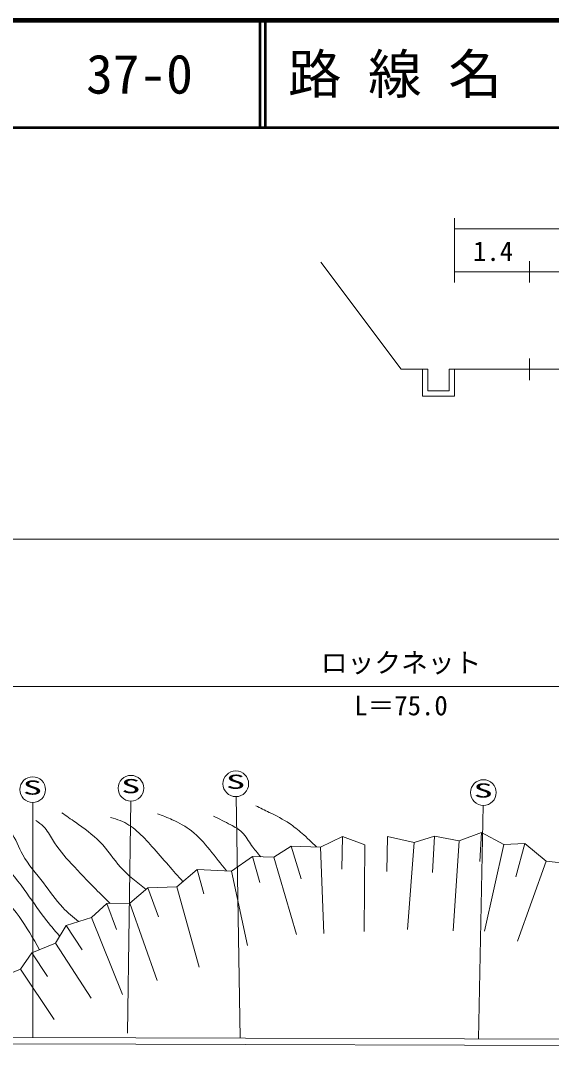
# Model space of a CAD drawing. Units: millimetres, scale not verified. Extents: x 40000 to 680000, y 20000 to 380000.
# Drawn here: x 155386 to 205009, y 284119 to 380000 of the extents above; entities that cross this region are included whole.
import ezdxf
from ezdxf.enums import TextEntityAlignment as Align

# ---------------------------------------------------------------- set-up
doc = ezdxf.new("R2010")
doc.units = ezdxf.units.MM
doc.header["$LTSCALE"] = 1000
for name, color, linetype, lineweight in [('M-BGD', 7, 'Continuous', 13), ('M-STR-STR3', 7, 'Continuous', 13), ('M-STR-STRC', 7, 'Continuous', 13), ('M-TTL', 7, 'Continuous', 13), ('M-TTL-LINE', 7, 'Continuous', 50), ('M-TTL-TXT', 7, 'Continuous', 13)]:
    doc.layers.add(name, color=color, linetype=linetype, lineweight=lineweight)
doc.styles.add('ＭＳ ゴシック', font='')
doc.styles.get('ＭＳ ゴシック').set_extended_font_data('MS Gothic')

msp = doc.modelspace()

# ---------------------------------------------------------------- linework, layer by layer
at = {"layer": 'M-BGD'}
for p, q in [((196367, 303340), (198467, 304122)), ((198467, 304122), (198311, 301414)), ((198467, 304122), (200568, 302998)), ((183420, 302754), (185472, 303731)), ((185472, 303731), (185421, 300677)), ((185472, 303731), (187573, 302950)), ((189674, 303731), (189633, 300470)), ((189674, 303731), (192165, 303194)), ((192165, 303194), (191567, 295061)), ((192165, 303194), (194071, 303780)), ((194071, 303780), (193892, 300378)), ((194071, 303780), (196367, 303340)), ((196367, 303340), (195825, 294922)), ((200568, 302998), (198749, 294899)), ((200568, 302998), (202522, 303096)), ((202522, 303096), (201672, 299987)), ((202522, 303096), (204525, 301435)), ((179072, 301826), (180685, 302852)), ((180685, 302852), (183420, 302754)), ((180685, 302852), (181600, 299779)), ((183420, 302754), (183741, 294669)), ((187573, 302950), (187493, 294876)), ((175115, 300507), (177069, 301875)), ((177069, 301875), (179072, 301826)), ((177069, 301875), (177756, 299434)), ((179072, 301826), (181163, 294577)), ((204525, 301435), (201833, 293956)), ((204525, 301435), (206772, 301191)), ((169986, 299041), (171891, 300653)), ((171891, 300653), (175115, 300507)), ((171891, 300653), (172531, 298375)), ((175115, 300507), (176605, 293541)), ((165589, 297527), (167299, 298944)), ((167299, 298944), (169986, 299041)), ((167299, 298944), (168272, 296235)), ((169986, 299041), (172093, 291516)), ((162023, 296159), (163439, 297478)), ((163439, 297478), (165589, 297527)), ((163439, 297478), (164367, 295048)), ((165589, 297527), (168160, 290282)), ((158644, 293771), (159642, 295436)), ((159642, 295436), (162023, 296159)), ((159642, 295436), (161155, 293162)), ((162023, 296159), (164927, 288976)), ((156458, 292874), (158644, 293771)), ((158644, 293771), (161988, 288634)), ((155387, 291340), (156458, 292874)), ((156458, 292874), (157912, 290665)), ((153780, 290688), (155387, 291340)), ((155387, 291340), (158534, 286631)), ((120983, 285040), (166152, 284925)), ((166152, 284925), (234886, 284720)), ((120980, 284440), (166150, 284325)), ((166150, 284325), (235122, 284119))]:
    msp.add_line(p, q, dxfattribs=at)
for points, knots in [([(157170, 293166), (156568, 294220), (155966, 295274), (155259, 296256), (154534, 297264), (153697, 298196), (152832, 299087), (151682, 300272), (150481, 301384), (149259, 302526), (148349, 303376), (147426, 304244), (146361, 304818), (144580, 305776), (142398, 305914), (140293, 305964), (138109, 306015), (136009, 305972), (133889, 305762), (132047, 305579), (130191, 305270), (128428, 304683), (126502, 304041), (124687, 303068), (122765, 302458), (121036, 301910), (119219, 301656), (117440, 301177), (115474, 300648), (113554, 299844), (111575, 299694), (109821, 299561), (108021, 299941), (106249, 300301), (103472, 300865), (100766, 301378), (97957, 301649), (95081, 301927), (92098, 301949), (89463, 302998), (88391, 303424), (87376, 304020), (86362, 304616)], [0, 0, 0, 0, 1, 1, 1, 2, 2, 2, 3, 3, 3, 4, 4, 4, 5, 5, 5, 6, 6, 6, 7, 7, 7, 8, 8, 8, 9, 9, 9, 10, 10, 10, 11, 11, 11, 12, 12, 12, 13, 13, 13, 14, 14, 14, 14]), ([(167122, 298797), (166282, 299444), (165441, 300090), (164738, 300871), (164061, 301625), (163513, 302504), (162813, 303234), (162138, 303939), (161321, 304506), (160516, 305072), (160091, 305371), (159669, 305670), (159247, 305969)], [0, 0, 0, 0, 1, 1, 1, 2, 2, 2, 3, 3, 3, 4, 4, 4, 4]), ([(183047, 302767), (182606, 303199), (182166, 303631), (181701, 304036), (181325, 304365), (180932, 304677), (180517, 304955), (179923, 305353), (179282, 305680), (178639, 305996), (178218, 306203), (177796, 306406), (177374, 306608)], [0, 0, 0, 0, 1, 1, 1, 2, 2, 2, 3, 3, 3, 4, 4, 4, 4]), ([(160816, 295793), (160302, 296212), (159787, 296632), (159334, 297108), (158669, 297809), (158138, 298632), (157540, 299405), (156871, 300272), (156118, 301077), (155593, 302031), (155205, 302736), (154942, 303524), (154477, 304175), (154242, 304505), (153955, 304799), (153668, 305094)], [0, 0, 0, 0, 1, 1, 1, 2, 2, 2, 3, 3, 3, 4, 4, 4, 5, 5, 5, 5]), ([(163776, 297486), (163322, 297926), (162867, 298367), (162419, 298815), (161642, 299591), (160883, 300386), (160144, 301199), (159502, 301906), (158875, 302627), (158372, 303453), (158112, 303880), (157885, 304335), (157540, 304678), (157329, 304888), (157074, 305057), (156818, 305225)], [0, 0, 0, 0, 1, 1, 1, 2, 2, 2, 3, 3, 3, 4, 4, 4, 5, 5, 5, 5]), ([(170559, 299527), (170109, 300036), (169659, 300546), (169209, 301055), (168697, 301635), (168185, 302214), (167673, 302795), (167227, 303303), (166781, 303812), (166266, 304254), (165799, 304655), (165275, 305001), (164705, 305226), (164415, 305341), (164112, 305424), (163810, 305507)], [0, 0, 0, 0, 1, 1, 1, 2, 2, 2, 3, 3, 3, 4, 4, 4, 5, 5, 5, 5]), ([(174626, 300529), (174115, 301186), (173605, 301842), (173074, 302490), (172552, 303128), (172011, 303756), (171368, 304262), (170824, 304690), (170209, 305030), (169574, 305313), (169121, 305514), (168658, 305687), (168195, 305860)], [0, 0, 0, 0, 1, 1, 1, 2, 2, 2, 3, 3, 3, 4, 4, 4, 4]), ([(177843, 301856), (177543, 302189), (177243, 302522), (176986, 302893), (176697, 303309), (176461, 303771), (176108, 304118), (175804, 304416), (175414, 304629), (175026, 304833), (174485, 305116), (173950, 305383), (173414, 305649)], [0, 0, 0, 0, 1, 1, 1, 2, 2, 2, 3, 3, 3, 4, 4, 4, 4]), ([(159038, 294429), (158565, 294979), (158092, 295528), (157650, 296102), (156976, 296974), (156373, 297901), (155724, 298793), (154951, 299856), (154112, 300869), (153296, 301900), (152569, 302817), (151861, 303747), (151152, 304678)], [0, 0, 0, 0, 1, 1, 1, 2, 2, 2, 3, 3, 3, 4, 4, 4, 4])]:
    msp.add_open_spline(points, degree=3, knots=knots, dxfattribs=at)
at = {"layer": 'M-STR-STR3'}
for p, q in [((235002, 331518), (62952, 331517)), ((152432, 317754), (229128, 317754))]:
    msp.add_line(p, q, dxfattribs=at)
at = {"layer": 'M-STR-STRC'}
for p, q in [((156545, 284949), (156524, 306922)), ((165396, 285368), (165693, 307058)), ((175902, 284895), (175527, 307466)), ((198181, 284829), (198618, 306650))]:
    msp.add_line(p, q, dxfattribs=at)
for centre in [(175508, 308666), (156523, 308122), (165709, 308258), (198643, 307849)]:
    msp.add_circle(centre, 1200, dxfattribs=at)
at = {"layer": 'M-TTL', "color": 2, "lineweight": 140}
msp.add_line((680000, 380000), (40000, 380000), dxfattribs=at)
at = {"layer": 'M-TTL-LINE'}
for p, q in [((177750, 380000), (177750, 370000)), ((178250, 380000), (178250, 370000)), ((40000, 370000), (680000, 370000))]:
    msp.add_line(p, q, dxfattribs=at)
at = {"layer": 'M-TTL-TXT'}
for p, q in [((195952, 355517), (195952, 361517)), ((195952, 360517), (240452, 360517)), ((190952, 347403), (183452, 357403)), ((202952, 357517), (202952, 355517)), ((195952, 356517), (242952, 356517)), ((202952, 348403), (202952, 346403)), ((192952, 347403), (190952, 347403)), ((192952, 347403), (193452, 347403)), ((192952, 344903), (192952, 347403)), ((193452, 347403), (193452, 345403)), ((195452, 345403), (195452, 347403)), ((195452, 347403), (242952, 347403)), ((195952, 347403), (195952, 344903)), ((193452, 345403), (195452, 345403)), ((195952, 344903), (192952, 344903))]:
    msp.add_line(p, q, dxfattribs=at)

# ---------------------------------------------------------------- texts
at = {"layer": 'M-STR-STR3', "style": 'ＭＳ ゴシック'}
for s, p in [('ロックネット', (183452, 318517)), ('L＝75.0', (186577, 314517))]:
    msp.add_text(s, height=1833, dxfattribs=at).set_placement(p, align=Align.BOTTOM_LEFT)
at = {"layer": 'M-STR-STRC', "style": 'ＭＳ ゴシック', "width": 2}
for p in [(155605, 307259), (164791, 307395), (174589, 307803), (197724, 306987)]:
    msp.add_text('S', height=1320, dxfattribs=at).set_placement(p, align=Align.BOTTOM_LEFT)
at = {"layer": 'M-TTL-TXT', "style": 'ＭＳ ゴシック'}
for s, p in [('路 線 名', (180380, 375000)), ('37-0', (161521, 375000))]:
    msp.add_text(s, height=3666, dxfattribs=at).set_placement(p, align=Align.MIDDLE_LEFT)
msp.add_text('1.4', height=1833, dxfattribs=at).set_placement((197682, 356978), align=Align.BOTTOM_LEFT)

doc.saveas('drawing.dxf')
